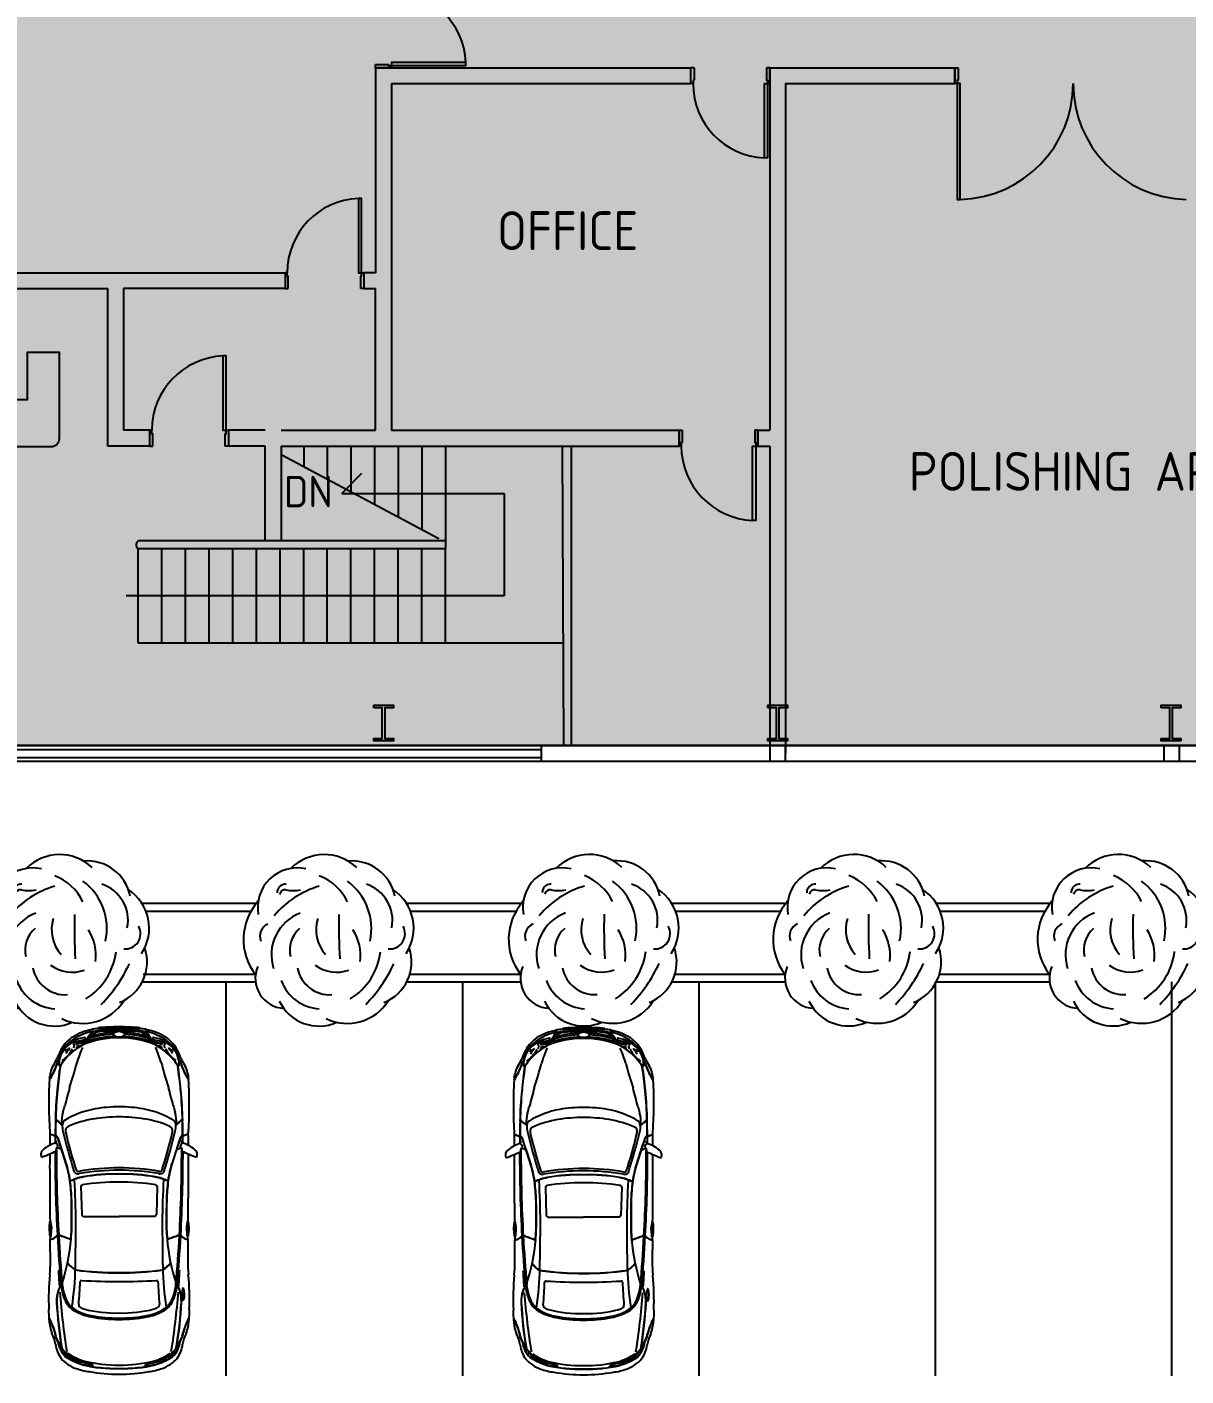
# Model space of a CAD drawing. Header units: inches. Extents: x 527079 to 698187, y -115864 to 63842.
# Drawn here: x 558563 to 573269, y -23897 to -6779 of the extents above; entities that cross this region are included whole.
import ezdxf

# ---------------------------------------------------------------- set-up
doc = ezdxf.new("R2010")
doc.units = ezdxf.units.IN
doc.header["$LTSCALE"] = 8
doc.header["$MEASUREMENT"] = 0
for name, color, linetype in [('doors_windows', 250, 'Continuous'), ('floor', 177, 'Continuous'), ('furn_eq', 34, 'Continuous'), ('hatch', 8, 'Continuous'), ('txt', 7, 'Continuous'), ('walls', 5, 'Continuous')]:
    doc.layers.add(name, color=color, linetype=linetype)
doc.styles.get("Standard").update_dxf_attribs({"font": 'isocp.shx'})

# ---------------------------------------------------------------- blocks, each defined once
blk = doc.blocks.new('tr1')
at = {"color": 0}
blk.add_line((-16, 822), (3, 822), dxfattribs=at)
for centre, radius, start, end in [((845, 819), 600, 46.6838, 135.0045), ((503, 747), 503, 77.4574, 190.293), ((1194, 782), 557, 11.3946, 94.7608), ((354, 937), 107, 94.2632, 181.1622), ((354, 937), 107, 85.7368, 94.2632), ((529, 518), 682, 26.4392, 68.2145), ((702, 482), 741, 347.5113, 53.8303), ((1224, 583), 487, 349.0224, 71.2841), ((1118, -119), 1186, 106.4938, 140.0308), ((347, 902), 69.6, 79.9545, 169.7705), ((452, 1495), 533, 259.9545, 280.0455), ((1397, 487), 583, 326.3731, 56.7007), ((540, 342), 720, 137.8227, 218.0359), ((194, 384), 166, 112.2863, 201.8044), ((741, 147), 567, 110.6536, 197.9487), ((1209, 464), 468, 162.2829, 222.0712), ((8109, 491), 7079, 178.6312, 183.1885), ((767, 207), 361, 130.6605, 193.3151), ((699, 138), 606, 352.8007, 32.6291), ((1676, 415), 194, 264.653, 28.7722), ((738, 291), 828, 301.8489, 352.7422), ((1400, 56), 553, 291.5374, 18.9379), ((353, -150), 383, 157.0175, 266.7561), ((1000, 376), 450, 232.9169, 290.4966), ((32, 823), 1871, 315.711, 335.0789), ((913, 56), 415, 190.3763, 274.0623), ((812, 7), 545, 199.8689, 266.8531), ((777, -201), 556, 205.4352, 294.1435), ((1138, -108), 615, 244.2135, 328.1095)]:
    blk.add_arc(centre, radius, start, end, dxfattribs=at)

msp = doc.modelspace()

# ---------------------------------------------------------------- hatches: boundary and pattern name
at = {"layer": 'hatch'}
h = msp.add_hatch(color=254, dxfattribs=at)
h.dxf.hatch_style = 1
h.paths.add_polyline_path([(533187, 49003), (697987, 49003), (697987, -21797), (623187, -21797), (623187, -15897), (553187, -15897), (553187, -10747), (533187, -10747)])
at = {"layer": 'walls', "true_color": 0x000000}
msp.add_hatch(color=18, dxfattribs=at).paths.add_polyline_path([(562556, -12697), (562810, -12951), (562810, -12443)])

# ---------------------------------------------------------------- linework, layer by layer
at = {"color": 0}
for p, q in [((560022, -17897), (561476, -17897)), ((563377, -17897), (564840, -17897)), ((566742, -17897), (568196, -17897)), ((570097, -17897), (571551, -17897)), ((560073, -17997), (561406, -17997)), ((563429, -17997), (564771, -17997)), ((566793, -17997), (568126, -17997)), ((570149, -17997), (571482, -17997)), ((560039, -18797), (561463, -18797)), ((563421, -18797), (564827, -18797)), ((566785, -18797), (568183, -18797)), ((570141, -18797), (571538, -18797)), ((560026, -18897), (561463, -18897)), ((561087, -18897), (561087, -23897)), ((563381, -18897), (564827, -18897)), ((564087, -18897), (564087, -23897)), ((566745, -18897), (568183, -18897)), ((567087, -18897), (567087, -23897)), ((570087, -18897), (570087, -23897)), ((570101, -18897), (571538, -18897)), ((573087, -18897), (573087, -23897))]:
    msp.add_line(p, q, dxfattribs=at)
for p, q in [((559463, -19479), (559463, -19496)), ((560000, -19479), (560000, -19496)), ((565357, -19487), (565357, -19504)), ((565894, -19487), (565894, -19504)), ((559150, -19677), (559161, -19701)), ((559271, -19659), (559177, -19677)), ((559322, -19646), (559322, -19656)), ((560141, -19646), (560141, -19656)), ((560192, -19659), (560286, -19677)), ((560313, -19677), (560302, -19701)), ((565045, -19685), (565055, -19709)), ((565165, -19667), (565071, -19685)), ((565216, -19654), (565216, -19664)), ((566035, -19654), (566035, -19664)), ((566086, -19667), (566180, -19685)), ((566207, -19685), (566197, -19709)), ((559065, -19745), (559049, -19781)), ((559089, -19743), (559058, -19807)), ((559104, -19730), (559088, -19765)), ((559161, -19701), (559155, -19738)), ((559191, -19722), (559191, -19735)), ((560272, -19722), (560272, -19735)), ((560302, -19701), (560308, -19738)), ((560359, -19730), (560376, -19765)), ((560375, -19743), (560405, -19807)), ((560399, -19745), (560414, -19781)), ((564959, -19752), (564943, -19789)), ((564983, -19751), (564952, -19815)), ((564998, -19738), (564982, -19773)), ((565055, -19709), (565049, -19745)), ((565085, -19730), (565085, -19743)), ((566166, -19730), (566166, -19743)), ((566197, -19709), (566203, -19745)), ((566253, -19738), (566270, -19773)), ((566269, -19751), (566299, -19815)), ((566293, -19752), (566308, -19789)), ((558916, -20941), (558948, -20914)), ((559003, -21024), (558942, -20999)), ((560460, -21024), (560521, -20999)), ((560547, -20941), (560515, -20914)), ((564810, -20949), (564842, -20922)), ((564897, -21032), (564836, -21007)), ((566354, -21032), (566415, -21007)), ((566441, -20949), (566410, -20922)), ((559246, -21493), (559258, -21848)), ((560217, -21493), (560205, -21848)), ((565141, -21501), (565152, -21855)), ((566111, -21501), (566099, -21855)), ((559277, -21873), (559732, -21873)), ((560186, -21873), (559732, -21873)), ((565171, -21880), (565626, -21880)), ((566080, -21880), (565626, -21880)), ((558965, -22109), (558947, -22110)), ((558965, -22112), (558949, -22113)), ((560498, -22109), (560516, -22110)), ((560498, -22112), (560514, -22113)), ((564859, -22117), (564841, -22118)), ((564859, -22120), (564843, -22121)), ((566392, -22117), (566410, -22118)), ((566392, -22120), (566408, -22121)), ((558995, -22756), (559008, -22725)), ((558997, -22758), (559006, -22737)), ((559009, -22732), (559009, -22732)), ((560454, -22732), (560454, -22732)), ((560468, -22756), (560455, -22725)), ((560466, -22758), (560457, -22737)), ((564889, -22764), (564903, -22733)), ((564891, -22766), (564901, -22745)), ((564903, -22740), (564903, -22739)), ((566348, -22740), (566348, -22739)), ((566362, -22764), (566349, -22733)), ((566360, -22766), (566351, -22745)), ((560544, -22782), (560538, -22785)), ((560544, -22937), (560538, -22935)), ((560544, -22782), (560549, -22782)), ((560544, -22937), (560550, -22934)), ((566438, -22790), (566432, -22793)), ((566438, -22790), (566443, -22789)), ((566438, -22945), (566432, -22943)), ((566438, -22945), (566444, -22942)), ((558960, -23470), (558926, -23394)), ((558963, -23468), (558928, -23393)), ((560500, -23468), (560535, -23393)), ((560503, -23470), (560537, -23394)), ((564854, -23477), (564820, -23402)), ((564857, -23476), (564823, -23401)), ((566395, -23476), (566429, -23401)), ((566397, -23477), (566431, -23402)), ((559017, -23603), (559023, -23593)), ((559023, -23593), (559077, -23630)), ((560440, -23593), (560386, -23630)), ((560446, -23603), (560440, -23593)), ((564911, -23611), (564917, -23601)), ((564917, -23601), (564971, -23638)), ((566335, -23601), (566280, -23638)), ((566340, -23611), (566335, -23601)), ((559053, -23643), (559072, -23637)), ((559072, -23637), (559122, -23662)), ((559122, -23662), (559176, -23691)), ((559176, -23691), (559188, -23717)), ((559239, -23743), (559270, -23757)), ((559257, -23748), (559271, -23754)), ((559320, -23733), (559382, -23751)), ((559321, -23730), (559383, -23748)), ((559401, -23770), (559401, -23766)), ((559404, -23774), (559404, -23764)), ((560059, -23774), (560059, -23764)), ((560062, -23770), (560062, -23766)), ((560142, -23730), (560080, -23748)), ((560143, -23733), (560081, -23751)), ((560206, -23748), (560192, -23754)), ((560224, -23743), (560193, -23757)), ((560287, -23691), (560275, -23717)), ((560341, -23662), (560287, -23691)), ((560391, -23637), (560341, -23662)), ((560410, -23643), (560391, -23637)), ((564947, -23651), (564966, -23645)), ((564966, -23645), (565016, -23669)), ((565016, -23669), (565070, -23699)), ((565070, -23699), (565082, -23725)), ((565133, -23751), (565164, -23765)), ((565151, -23756), (565165, -23762)), ((565214, -23741), (565276, -23758)), ((565215, -23738), (565277, -23756)), ((565295, -23778), (565295, -23773)), ((565298, -23781), (565298, -23772)), ((565953, -23781), (565953, -23772)), ((565956, -23778), (565956, -23773)), ((566036, -23738), (565974, -23756)), ((566037, -23741), (565975, -23758)), ((566101, -23756), (566086, -23762)), ((566118, -23751), (566088, -23765)), ((566181, -23699), (566169, -23725)), ((566235, -23669), (566181, -23699)), ((566286, -23645), (566235, -23669)), ((566304, -23651), (566286, -23645))]:
    msp.add_line(p, q)
for centre, radius, start, end in [((559575, -20335), 857, 102.7134, 120.934), ((559130, -19382), 294, 321.779, 337.0326), ((559704, -21985), 2507, 95.5202, 97.2858), ((559741, -21831), 2329, 90.2423, 97.4983), ((559704, -21975), 2507, 89.3705, 95.5202), ((559704, -21991), 2507, 89.3705, 95.5202), ((559759, -21975), 2507, 84.4798, 90.6295), ((559759, -21991), 2507, 84.4798, 90.6295), ((559722, -21831), 2329, 82.5017, 89.7577), ((559759, -21985), 2507, 82.7142, 84.4798), ((560334, -19382), 294, 202.9674, 218.221), ((559888, -20335), 857, 59.066, 77.2866), ((565469, -20343), 857, 102.7134, 120.934), ((565024, -19390), 294, 321.779, 337.0326), ((565598, -21993), 2507, 95.5202, 97.2858), ((565636, -21839), 2329, 90.2423, 97.4983), ((565598, -21982), 2507, 89.3705, 95.5202), ((565598, -21999), 2507, 89.3705, 95.5202), ((565653, -21982), 2507, 84.4798, 90.6295), ((565653, -21999), 2507, 84.4798, 90.6295), ((565616, -21839), 2329, 82.5017, 89.7577), ((565653, -21993), 2507, 82.7142, 84.4798), ((566228, -19390), 294, 202.9674, 218.221), ((565782, -20343), 857, 59.066, 77.2866), ((559413, -19986), 477, 125.8483, 155.3899), ((559271, -19933), 302, 120.7859, 159.7859), ((559292, -19929), 326, 121.8427, 158.42), ((559271, -19933), 299, 120.7859, 159.7859), ((559141, -19720), 52.5, 77.5814, 118.6272), ((559141, -19720), 49.5, 77.5814, 118.6272), ((559146, -19695), 49.5, 80.7969, 121.8427), ((559584, -20312), 812, 104.9489, 124.5891), ((559357, -20203), 573, 96.3186, 111.0937), ((559357, -20203), 570, 96.8451, 111.0937), ((559388, -20165), 570, 99.3844, 114.3092), ((559240, -19851), 171, 83.0985, 110.5606), ((560019, -19958), 798, 156.2624, 160.7214), ((559716, -20746), 1140, 89.2588, 113.0464), ((559716, -20746), 1143, 89.2588, 112.9544), ((560019, -19958), 795, 153.8408, 160.4981), ((560030, -20038), 821, 144.7322, 154.559), ((559298, -19611), 8.83, 22.9113, 103.9174), ((560024, -20049), 809, 142.049, 150.1575), ((559716, -20730), 1143, 91.1733, 110.1377), ((560039, -20062), 809, 146.4965, 148.0898), ((559716, -20730), 1171, 92.8076, 108.0168), ((559716, -20730), 1192, 91.5514, 106.9116), ((560039, -20062), 809, 144.1996, 145.6588), ((559448, -19599), 78.1, 97.4983, 142.049), ((560039, -20062), 809, 142.049, 143.0812), ((559463, -19613), 78.1, 97.4983, 142.049), ((559757, -21845), 2329, 90.6176, 97.4983), ((559671, -19561), 12.8, 124.805, 229.4851), ((559725, -19491), 101, 232.5039, 273.9906), ((559728, -19627), 99.4, 87.878, 130.0317), ((559706, -21845), 2329, 82.5017, 89.3824), ((559735, -19627), 99.4, 49.9683, 92.122), ((559739, -19491), 101, 266.0094, 307.4961), ((559747, -20746), 1143, 67.0456, 90.7412), ((559747, -20746), 1140, 66.9536, 90.7412), ((559747, -20730), 1143, 69.8623, 88.8267), ((559747, -20730), 1192, 73.0884, 88.4486), ((559792, -19561), 12.8, 310.5149, 55.195), ((559747, -20730), 1171, 71.9832, 87.1924), ((560000, -19613), 78.1, 37.951, 82.5017), ((560015, -19599), 78.1, 37.951, 82.5017), ((559424, -20062), 809, 36.9188, 37.951), ((559439, -20049), 809, 29.8425, 37.951), ((559424, -20062), 809, 34.3412, 35.8004), ((559879, -20312), 812, 55.4109, 75.0511), ((559424, -20062), 809, 31.9102, 33.5035), ((559433, -20038), 821, 25.441, 35.2678), ((560165, -19611), 8.83, 76.0826, 157.0887), ((559444, -19958), 795, 19.5019, 26.1592), ((560075, -20165), 570, 65.6908, 80.6156), ((560106, -20203), 573, 68.9063, 83.6814), ((560106, -20203), 570, 68.9063, 83.1549), ((559444, -19958), 798, 19.2786, 23.7376), ((560223, -19851), 171, 69.4394, 96.9015), ((560317, -19695), 49.5, 58.1573, 99.2031), ((560322, -19720), 52.5, 61.3728, 102.4186), ((560322, -19720), 49.5, 61.3728, 102.4186), ((560050, -19986), 477, 24.6101, 54.1517), ((560171, -19929), 326, 21.58, 58.1573), ((560192, -19933), 299, 20.2141, 59.2141), ((560192, -19933), 302, 20.2141, 59.2141), ((565307, -19994), 477, 125.8483, 155.3899), ((565165, -19941), 302, 120.7859, 159.7859), ((565186, -19937), 326, 121.8427, 158.42), ((565165, -19941), 299, 120.7859, 159.7859), ((565035, -19727), 52.5, 77.5814, 118.6272), ((565035, -19727), 49.5, 77.5814, 118.6272), ((565040, -19702), 49.5, 80.7969, 121.8427), ((565478, -20320), 812, 104.9489, 124.5891), ((565251, -20211), 573, 96.3186, 111.0937), ((565251, -20211), 570, 96.8451, 111.0937), ((565283, -20173), 570, 99.3844, 114.3092), ((565913, -19966), 798, 156.2624, 160.7214), ((565610, -20754), 1143, 89.2588, 112.9544), ((565610, -20754), 1140, 89.2588, 113.0464), ((565913, -19966), 795, 153.8408, 160.4981), ((565924, -20045), 821, 144.7322, 154.559), ((565192, -19619), 8.83, 22.9113, 103.9174), ((565918, -20056), 809, 142.049, 150.1575), ((565610, -20738), 1143, 91.1733, 110.1377), ((565933, -20070), 809, 146.4965, 148.0898), ((565610, -20738), 1171, 92.8076, 108.0168), ((565610, -20738), 1192, 91.5514, 106.9116), ((565933, -20070), 809, 144.1996, 145.6588), ((565342, -19607), 78.1, 97.4983, 142.049), ((565933, -20070), 809, 142.049, 143.0812), ((565357, -19621), 78.1, 97.4983, 142.049), ((565651, -21852), 2329, 90.6176, 97.4983), ((565565, -19569), 12.8, 124.805, 229.4851), ((565619, -19499), 101, 232.5039, 273.9906), ((565622, -19635), 99.4, 87.878, 130.0317), ((565601, -21852), 2329, 82.5017, 89.3824), ((565629, -19635), 99.4, 49.9683, 92.122), ((565633, -19499), 101, 266.0094, 307.4961), ((565641, -20754), 1143, 67.0456, 90.7412), ((565641, -20754), 1140, 66.9536, 90.7412), ((565641, -20738), 1143, 69.8623, 88.8267), ((565641, -20738), 1192, 73.0884, 88.4486), ((565686, -19569), 12.8, 310.5149, 55.195), ((565641, -20738), 1171, 71.9832, 87.1924), ((565894, -19621), 78.1, 37.951, 82.5017), ((565910, -19607), 78.1, 37.951, 82.5017), ((565318, -20070), 809, 36.9188, 37.951), ((565334, -20056), 809, 29.8425, 37.951), ((565318, -20070), 809, 34.3412, 35.8004), ((565774, -20320), 812, 55.4109, 75.0511), ((565318, -20070), 809, 31.9102, 33.5035), ((565327, -20045), 821, 25.441, 35.2678), ((566060, -19619), 8.83, 76.0826, 157.0887), ((565338, -19966), 795, 19.5019, 26.1592), ((565969, -20173), 570, 65.6908, 80.6156), ((566000, -20211), 573, 68.9063, 83.6814), ((566000, -20211), 570, 68.9063, 83.1549), ((565338, -19966), 798, 19.2786, 23.7376), ((566211, -19702), 49.5, 58.1573, 99.2031), ((566216, -19727), 52.5, 61.3728, 102.4186), ((566216, -19727), 49.5, 61.3728, 102.4186), ((565944, -19994), 477, 24.6101, 54.1517), ((566065, -19937), 326, 21.58, 58.1573), ((566087, -19941), 299, 20.2141, 59.2141), ((566087, -19941), 302, 20.2141, 59.2141), ((561081, -20750), 2311, 155.3899, 157.6507), ((559219, -19931), 253, 156.3203, 171.6191), ((559417, -19979), 461, 158.4543, 166.5681), ((559219, -19931), 250, 156.3203, 183.2145), ((559584, -20318), 697, 135.7328, 149.2788), ((559584, -20318), 694, 135.7328, 149.2788), ((558791, -19569), 392, 303.8589, 333.4967), ((559678, -20430), 842, 119.2997, 134.7583), ((559678, -20430), 839, 119.1306, 134.7583), ((559224, -19768), 56.9, 83.7885, 125.5998), ((560528, -20303), 1385, 155.451, 163.8819), ((559785, -20430), 839, 45.2417, 60.8694), ((558935, -20303), 1385, 16.1181, 24.549), ((559785, -20430), 842, 45.2417, 60.7003), ((560239, -19768), 56.9, 54.4002, 96.2115), ((560672, -19569), 392, 206.5033, 236.1411), ((559879, -20318), 694, 30.7212, 44.2672), ((559879, -20318), 697, 30.7212, 44.2672), ((560244, -19931), 250, 356.7855, 23.6797), ((560046, -19979), 461, 13.4319, 21.5457), ((560244, -19931), 253, 8.3809, 23.6797), ((558382, -20750), 2311, 22.3493, 24.6101), ((566975, -20758), 2311, 155.3899, 157.6507), ((565113, -19938), 253, 156.3203, 171.6191), ((565311, -19987), 461, 158.4543, 166.5681), ((565113, -19938), 250, 156.3203, 183.2145), ((565478, -20326), 697, 135.7328, 149.2788), ((565478, -20326), 694, 135.7328, 149.2788), ((564685, -19576), 392, 303.8589, 333.4967), ((565573, -20437), 842, 119.2997, 134.7583), ((565573, -20437), 839, 119.1306, 134.7583), ((565134, -19859), 171, 83.0985, 110.5606), ((565118, -19776), 56.9, 83.7885, 125.5998), ((566422, -20311), 1385, 155.451, 163.8819), ((565679, -20437), 839, 45.2417, 60.8694), ((564829, -20311), 1385, 16.1181, 24.549), ((565679, -20437), 842, 45.2417, 60.7003), ((566117, -19859), 171, 69.4394, 96.9015), ((566133, -19776), 56.9, 54.4002, 96.2115), ((566566, -19576), 392, 206.5033, 236.1411), ((565773, -20326), 694, 30.7212, 44.2672), ((565773, -20326), 697, 30.7212, 44.2672), ((565940, -19987), 461, 13.4319, 21.5457), ((566138, -19938), 250, 356.7855, 23.6797), ((566138, -19938), 253, 8.3809, 23.6797), ((564276, -20758), 2311, 22.3493, 24.6101), ((559080, -20080), 220, 146.0798, 171.9831), ((561512, -21175), 2849, 154.9826, 157.0693), ((561512, -21175), 2846, 154.9826, 157.0693), ((558496, -19687), 484, 326.0798, 337.6507), ((558415, -19730), 569, 334.9826, 342.8027), ((558428, -19735), 558, 334.9336, 343.0148), ((563430, -20663), 4500, 171.04, 174.9922), ((563430, -20663), 4497, 171.04, 174.9922), ((558963, -19898), 4.82, 94.974, 175.0778), ((558963, -19898), 1.82, 94.974, 175.0778), ((558966, -19925), 31.6, 84.852, 94.974), ((558966, -19925), 28.6, 85.1561, 94.974), ((559219, -19931), 253, 172.2986, 183.2145), ((558993, -19938), 27.9, 194.5564, 251.3597), ((558993, -19938), 24.9, 194.5564, 251.3597), ((554100, -18588), 5269, 341.7748, 345.3669), ((565364, -18588), 5269, 194.6331, 198.2252), ((556033, -20663), 4497, 5.0078, 8.96), ((560470, -19938), 24.9, 288.6403, 345.4436), ((556033, -20663), 4500, 5.0078, 8.96), ((560470, -19938), 27.9, 288.6403, 345.4436), ((560498, -19925), 31.6, 85.026, 95.148), ((560244, -19931), 253, 356.7855, 7.7014), ((560498, -19925), 28.6, 85.026, 94.8439), ((560500, -19898), 4.82, 4.9222, 85.026), ((560500, -19898), 1.82, 4.9222, 85.026), ((561035, -19735), 558, 196.9852, 205.0664), ((561048, -19730), 569, 197.1973, 205.0174), ((560967, -19687), 484, 202.3493, 213.9202), ((557951, -21175), 2846, 22.9307, 25.0174), ((557951, -21175), 2849, 22.9307, 25.0174), ((560383, -20080), 220, 8.0169, 33.9202), ((564974, -20088), 220, 146.0798, 171.9831), ((567406, -21183), 2849, 154.9826, 157.0693), ((567406, -21183), 2846, 154.9826, 157.0693), ((564390, -19695), 484, 326.0798, 337.6507), ((564309, -19738), 569, 334.9826, 342.8027), ((564322, -19743), 558, 334.9336, 343.0148), ((569324, -20670), 4500, 171.04, 174.9922), ((569324, -20670), 4497, 171.04, 174.9922), ((564857, -19906), 4.82, 94.974, 175.0778), ((564857, -19906), 1.82, 94.974, 175.0778), ((564860, -19933), 31.6, 84.852, 94.974), ((564860, -19933), 28.6, 85.1561, 94.974), ((565113, -19938), 253, 172.2986, 183.2145), ((564887, -19946), 27.9, 194.5564, 251.3597), ((564887, -19946), 24.9, 194.5564, 251.3597), ((559994, -18595), 5269, 341.7748, 345.3669), ((571258, -18595), 5269, 194.6331, 198.2252), ((561927, -20670), 4497, 5.0078, 8.96), ((566364, -19946), 24.9, 288.6403, 345.4436), ((561927, -20670), 4500, 5.0078, 8.96), ((566364, -19946), 27.9, 288.6403, 345.4436), ((566392, -19933), 31.6, 85.026, 95.148), ((566138, -19938), 253, 356.7855, 7.7014), ((566392, -19933), 28.6, 85.026, 94.8439), ((566394, -19906), 4.82, 4.9222, 85.026), ((566394, -19906), 1.82, 4.9222, 85.026), ((566929, -19743), 558, 196.9852, 205.0664), ((566942, -19738), 569, 197.1973, 205.0174), ((566862, -19695), 484, 202.3493, 213.9202), ((563845, -21183), 2846, 22.9307, 25.0174), ((563845, -21183), 2849, 22.9307, 25.0174), ((566277, -20088), 220, 8.0169, 33.9202), ((564742, -20431), 5902, 176.9031, 183.6784), ((558597, -19942), 316, 322.3782, 337.0693), ((558395, -19984), 472, 344.1494, 351.9831), ((558597, -19942), 319, 322.3782, 337.0693), ((560866, -19942), 319, 202.9307, 217.6218), ((560866, -19942), 316, 202.9307, 217.6218), ((561068, -19984), 472, 188.0169, 195.8506), ((554721, -20431), 5902, 356.3216, 3.0969), ((570636, -20439), 5902, 176.9031, 183.6784), ((564491, -19950), 316, 322.3782, 337.0693), ((564289, -19991), 472, 344.1494, 351.9831), ((564491, -19950), 319, 322.3782, 337.0693), ((566760, -19950), 319, 202.9307, 217.6218), ((566760, -19950), 316, 202.9307, 217.6218), ((566962, -19991), 472, 188.0169, 195.8506), ((560615, -20439), 5902, 356.3216, 3.0969), ((563655, -20742), 4732, 174.2701, 178.9286), ((563655, -20742), 4729, 174.2701, 178.9286), ((639782, -41698), 83484, 165.10289, 165.26574), ((479681, -41698), 83484, 14.73426, 14.89711), ((555808, -20742), 4729, 1.0714, 5.7299), ((555808, -20742), 4732, 1.0714, 5.7299), ((569549, -20750), 4732, 174.2701, 178.9286), ((569549, -20750), 4729, 174.2701, 178.9286), ((645677, -41706), 83484, 165.10289, 165.26574), ((485575, -41706), 83484, 14.73426, 14.89711), ((561702, -20750), 4729, 1.0714, 5.7299), ((561702, -20750), 4732, 1.0714, 5.7299), ((552683, -18792), 6577, 344.4783, 345.2657), ((559626, -21622), 1132, 100.1139, 121.2913), ((559722, -22155), 1673, 89.6578, 100.1139), ((559742, -22155), 1673, 79.8861, 90.3422), ((559837, -21622), 1132, 58.7087, 79.8861), ((566780, -18792), 6577, 194.7343, 195.5217), ((558577, -18800), 6577, 344.4783, 345.2657), ((565521, -21629), 1132, 100.1139, 121.2913), ((565616, -22162), 1673, 89.6578, 100.1139), ((565636, -22162), 1673, 79.8861, 90.3422), ((565731, -21629), 1132, 58.7087, 79.8861), ((572674, -18800), 6577, 194.7343, 195.5217), ((571449, -20961), 12528, 178.5943, 179.3973), ((571449, -20961), 12525, 178.5943, 179.4678), ((559208, -20408), 359, 218.6583, 236.8537), ((559208, -20408), 362, 219.2223, 237.0908), ((559472, -20678), 469, 164.4783, 183.1091), ((559188, -20731), 177, 164.6804, 193.3458), ((559074, -20702), 58.9, 126.4318, 163.3927), ((559631, -21985), 1368, 99.5062, 113.4284), ((559725, -22547), 1937, 89.8145, 99.5062), ((559738, -22547), 1937, 80.4938, 90.1855), ((559832, -21985), 1368, 66.5716, 80.4938), ((560390, -20702), 58.9, 16.6073, 53.5682), ((559991, -20678), 469, 356.8909, 15.5217), ((560276, -20731), 177, 346.6542, 15.3196), ((560255, -20408), 359, 303.1463, 321.3417), ((560255, -20408), 362, 302.9092, 320.7777), ((548014, -20961), 12525, 0.5322, 1.4057), ((548014, -20961), 12528, 0.6027, 1.4057), ((577343, -20969), 12528, 178.5943, 179.3973), ((577343, -20969), 12525, 178.5943, 179.4678), ((565102, -20416), 359, 218.6583, 236.8537), ((565102, -20416), 362, 219.2223, 237.0908), ((565366, -20685), 469, 164.4783, 183.1091), ((565082, -20739), 177, 164.6804, 193.3458), ((564968, -20709), 58.9, 126.4318, 163.3927), ((565525, -21993), 1368, 99.5062, 113.4284), ((565619, -22554), 1937, 89.8145, 99.5062), ((565632, -22554), 1937, 80.4938, 90.1855), ((565726, -21993), 1368, 66.5716, 80.4938), ((566284, -20709), 58.9, 16.6073, 53.5682), ((565885, -20685), 469, 356.8909, 15.5217), ((566170, -20739), 177, 346.6542, 15.3196), ((566149, -20416), 359, 303.1463, 321.3417), ((566149, -20416), 362, 302.9092, 320.7777), ((553908, -20969), 12525, 0.5322, 1.4057), ((553908, -20969), 12528, 0.6027, 1.4057), ((613103, -21241), 54252, 179.5587, 179.7121), ((613103, -21241), 54252, 179.5447, 179.5587), ((558994, -20529), 323, 244.0651, 258.5021), ((558994, -20529), 326, 244.316, 258.5021), ((578180, -21064), 19260, 179.3034, 179.3473), ((578180, -21064), 19260, 179.3565, 179.6244), ((558908, -20894), 49.7, 22.9861, 66.9623), ((558908, -20894), 52.7, 22.9861, 66.9623), ((542880, -26199), 16933, 17.184, 18.3262), ((542880, -26199), 16936, 17.184, 18.3262), ((565449, -19283), 6604, 193.033, 197.8749), ((559114, -20787), 63, 115.016, 190.9273), ((565449, -19283), 6574, 193.3357, 197.8205), ((554014, -19283), 6574, 342.1795, 346.6643), ((554014, -19283), 6604, 342.1251, 346.967), ((560349, -20787), 63, 349.0727, 64.984), ((576584, -26199), 16936, 161.6738, 162.816), ((576584, -26199), 16933, 161.6738, 162.816), ((560555, -20894), 52.7, 113.0377, 157.0139), ((560555, -20894), 49.7, 113.0377, 157.0139), ((560470, -20529), 323, 281.4979, 295.9349), ((560470, -20529), 326, 281.4979, 295.684), ((541283, -21064), 19260, 0.6527, 0.6966), ((541283, -21064), 19260, 0.3756, 0.6435), ((506360, -21241), 54252, 0.4413, 0.4553), ((506360, -21241), 54252, 0.2879, 0.4413), ((618997, -21249), 54252, 179.5587, 179.7121), ((618997, -21249), 54252, 179.5447, 179.5587), ((564888, -20537), 323, 244.0651, 258.5021), ((564888, -20537), 326, 244.316, 258.5021), ((584074, -21071), 19260, 179.3034, 179.3473), ((584074, -21071), 19260, 179.3565, 179.6244), ((564803, -20902), 49.7, 22.9861, 66.9623), ((564803, -20902), 52.7, 22.9861, 66.9623), ((548774, -26207), 16933, 17.184, 18.3262), ((548774, -26207), 16936, 17.184, 18.3262), ((571343, -19291), 6604, 193.033, 197.8749), ((565008, -20795), 63, 115.016, 190.9273), ((571343, -19291), 6574, 193.3357, 197.8205), ((559908, -19291), 6574, 342.1795, 346.6643), ((559908, -19291), 6604, 342.1251, 346.967), ((566243, -20795), 63, 349.0727, 64.984), ((582478, -26207), 16936, 161.6738, 162.816), ((582478, -26207), 16933, 161.6738, 162.816), ((566449, -20902), 52.7, 113.0377, 157.0139), ((566449, -20902), 49.7, 113.0377, 157.0139), ((566364, -20537), 323, 281.4979, 295.9349), ((566364, -20537), 326, 281.4979, 295.684), ((547177, -21071), 19260, 0.6527, 0.6966), ((547177, -21071), 19260, 0.3756, 0.6435), ((512254, -21249), 54252, 0.4413, 0.4553), ((512254, -21249), 54252, 0.2879, 0.4413), ((558822, -21085), 83, 148.9721, 183.7106), ((558022, -19129), 2119, 290.0108, 295.4382), ((559042, -21334), 412, 107.8445, 134.9341), ((558910, -20986), 45.5, 12.5361, 81.9555), ((578180, -21064), 19260, 179.9544, 183.1153), ((558819, -21005), 119, 341.745, 2.4833), ((578180, -21064), 19243, 179.8822, 183.1146), ((558935, -20981), 19.7, 279.1, 12.5361), ((541283, -21064), 19243, 356.8854, 0.1178), ((560554, -20986), 45.5, 98.0445, 167.4639), ((560528, -20981), 19.7, 167.4639, 260.9), ((541283, -21064), 19260, 356.8847, 0.0456), ((560644, -21005), 119, 177.5167, 198.255), ((561441, -19129), 2119, 244.5618, 249.9892), ((560421, -21334), 412, 45.0659, 72.1555), ((560641, -21085), 83, 356.2894, 31.0279), ((564716, -21092), 83, 148.9721, 183.7106), ((563916, -19137), 2119, 290.0108, 295.4382), ((564936, -21342), 412, 107.8445, 134.9341), ((564804, -20994), 45.5, 12.5361, 81.9555), ((564713, -21013), 119, 341.745, 2.4833), ((584074, -21071), 19243, 179.8822, 183.1146), ((564829, -20988), 19.7, 279.1, 12.5361), ((547177, -21071), 19243, 356.8854, 0.1178), ((566448, -20994), 45.5, 98.0445, 167.4639), ((566422, -20988), 19.7, 167.4639, 260.9), ((566538, -21013), 119, 177.5167, 198.255), ((567335, -19137), 2119, 244.5618, 249.9892), ((566315, -21342), 412, 45.0659, 72.1555), ((566535, -21092), 83, 356.2894, 31.0279), ((558824, -21084), 85.2, 183.7106, 204.7035), ((613103, -21241), 54252, 179.8291, 180.7318), ((557637, -21635), 1487, 8.4111, 17.184), ((557637, -21635), 1490, 8.4111, 17.184), ((561826, -21635), 1490, 162.816, 171.5889), ((561826, -21635), 1487, 162.816, 171.5889), ((506360, -21241), 54252, 359.2682, 0.1709), ((560639, -21084), 85.2, 335.2965, 356.2894), ((564719, -21092), 85.2, 183.7106, 204.7035), ((618997, -21249), 54252, 179.8291, 180.7318), ((584074, -21071), 19260, 179.9544, 183.1153), ((563531, -21643), 1487, 8.4111, 17.184), ((563531, -21643), 1490, 8.4111, 17.184), ((567720, -21643), 1490, 162.816, 171.5889), ((567720, -21643), 1487, 162.816, 171.5889), ((547177, -21071), 19260, 356.8847, 0.0456), ((512254, -21249), 54252, 359.2682, 0.1709), ((566533, -21092), 85.2, 335.2965, 356.2894), ((559369, -21921), 560, 100.1179, 117.3789), ((559369, -21921), 557, 100.1179, 117.4888), ((559210, -21274), 57.8, 218.076, 284.8091), ((559210, -21274), 28.2, 226.9688, 283.2203), ((559728, -24201), 2944, 89.9336, 100.0101), ((559729, -24223), 2937, 89.9535, 99.89), ((559676, -23666), 2332, 88.6294, 100.0082), ((559676, -23666), 2329, 88.6294, 100.0082), ((559787, -23666), 2332, 79.9918, 91.3706), ((559735, -24201), 2944, 79.9899, 90.0664), ((559734, -24223), 2937, 80.11, 90.0465), ((559787, -23666), 2329, 79.9918, 91.3706), ((560094, -21921), 557, 62.5112, 79.8821), ((560094, -21921), 560, 62.6211, 79.8821), ((560253, -21274), 57.8, 255.1909, 321.924), ((560253, -21274), 28.2, 256.7797, 313.0312), ((565263, -21929), 560, 100.1179, 117.3789), ((565263, -21929), 557, 100.1179, 117.4888), ((565104, -21282), 57.8, 218.076, 284.8091), ((565104, -21282), 28.2, 226.9688, 283.2203), ((565622, -24209), 2944, 89.9336, 100.0101), ((565623, -24231), 2937, 89.9535, 99.89), ((565570, -23674), 2332, 88.6294, 100.0082), ((565570, -23674), 2329, 88.6294, 100.0082), ((565629, -24209), 2944, 79.9899, 90.0664), ((565628, -24231), 2937, 80.11, 90.0465), ((565681, -23674), 2332, 79.9918, 91.3706), ((565681, -23674), 2329, 79.9918, 91.3706), ((565988, -21929), 557, 62.5112, 79.8821), ((565988, -21929), 560, 62.6211, 79.8821), ((566148, -21282), 57.8, 255.1909, 321.924), ((566148, -21282), 28.2, 256.7797, 313.0312), ((556961, -21719), 2167, 1.6057, 7.9824), ((556961, -21719), 2170, 7.8088, 7.9824), ((556961, -21719), 2170, 1.6057, 7.7247), ((550209, -21956), 8974, 0.0985, 3.4921), ((559268, -21493), 21.8, 98.7302, 178.949), ((559703, -24322), 2884, 89.4263, 98.7302), ((559760, -24322), 2884, 81.2698, 90.5737), ((560195, -21493), 21.8, 1.051, 81.2698), ((569254, -21956), 8974, 176.5079, 179.9015), ((562502, -21719), 2170, 172.2753, 178.3943), ((562502, -21719), 2167, 172.0176, 178.3943), ((562502, -21719), 2170, 172.0176, 172.1912), ((562855, -21727), 2167, 1.6057, 7.9824), ((562855, -21727), 2170, 7.8088, 7.9824), ((562855, -21727), 2170, 1.6057, 7.7247), ((556103, -21964), 8974, 0.0985, 3.4921), ((565162, -21501), 21.8, 98.7302, 178.949), ((565597, -24330), 2884, 89.4263, 98.7302), ((565655, -24330), 2884, 81.2698, 90.5737), ((566089, -21501), 21.8, 1.051, 81.2698), ((575148, -21964), 8974, 176.5079, 179.9015), ((568396, -21727), 2170, 172.2753, 178.3943), ((568396, -21727), 2167, 172.0176, 178.3943), ((568396, -21727), 2170, 172.0176, 172.1912), ((553186, -21825), 5944, 359.2445, 1.6057), ((553186, -21825), 5947, 359.2445, 1.6057), ((566278, -21825), 5947, 178.3943, 180.7555), ((566278, -21825), 5944, 178.3943, 180.7555), ((559080, -21832), 5944, 359.2445, 1.6057), ((559080, -21832), 5947, 359.2445, 1.6057), ((572172, -21832), 5947, 178.3943, 180.7555), ((572172, -21832), 5944, 178.3943, 180.7555), ((557227, -21963), 1903, 353.9039, 1.7998), ((557227, -21963), 1906, 354.0984, 1.7998), ((559286, -21847), 27.6, 181.9217, 250.7978), ((560177, -21847), 27.6, 289.2022, 358.0783), ((562236, -21963), 1906, 178.2002, 185.9016), ((562236, -21963), 1903, 178.2002, 186.0961), ((563121, -21971), 1906, 354.0984, 1.7998), ((565180, -21854), 27.6, 181.9217, 250.7978), ((566071, -21854), 27.6, 289.2022, 358.0783), ((568130, -21971), 1906, 178.2002, 185.9016), ((559355, -22021), 511, 171.238, 190.9152), ((558876, -21954), 28.4, 115.5182, 158.7754), ((558808, -21952), 60, 351.1522, 23.7776), ((559295, -22011), 431, 173.359, 188.8088), ((558674, -22023), 203, 344.5009, 17.6669), ((558586, -22094), 284, 352.9795, 3.3589), ((535861, -21981), 23322, 358.6705, 0.0985), ((583602, -21981), 23322, 179.9015, 181.3295), ((560789, -22023), 203, 162.3331, 195.4991), ((560168, -22011), 431, 351.1912, 6.641), ((560877, -22094), 284, 176.6411, 187.0205), ((560655, -21952), 60, 156.2224, 188.8478), ((560588, -21954), 28.4, 21.2246, 64.4818), ((560109, -22021), 511, 349.0848, 8.762), ((565249, -22029), 511, 171.238, 190.9152), ((564770, -21961), 28.4, 115.5182, 158.7754), ((564702, -21960), 60, 351.1522, 23.7776), ((565189, -22019), 431, 173.359, 188.8088), ((564569, -22031), 203, 344.5009, 17.6669), ((563121, -21971), 1903, 353.9039, 1.7998), ((541755, -21989), 23322, 358.6705, 0.0985), ((589496, -21989), 23322, 179.9015, 181.3295), ((568130, -21971), 1903, 178.2002, 186.0961), ((566683, -22031), 203, 162.3331, 195.4991), ((566062, -22019), 431, 351.1912, 6.641), ((566549, -21960), 60, 156.2224, 188.8478), ((566482, -21961), 28.4, 21.2246, 64.4818), ((566003, -22029), 511, 349.0848, 8.762), ((558874, -22102), 27.5, 216.5878, 256.9016), ((613103, -21241), 54252, 180.932, 180.9714), ((558856, -22065), 95.6, 271.1474, 309.3464), ((558856, -22065), 98.6, 271.1417, 309.3464), ((541963, -22446), 16897, 359.9919, 0.9662), ((558808, -21995), 181, 307.0219, 320.2635), ((558808, -21995), 184, 307.0219, 319.8535), ((578180, -21064), 19260, 183.1242, 184.9926), ((557771, -25649), 3736, 68.8311, 71.3545), ((578180, -21064), 19243, 183.1242, 184.9727), ((557771, -25649), 3733, 68.7691, 71.3361), ((556479, -21917), 2655, 342.2847, 354.7804), ((562984, -21917), 2655, 185.2196, 197.7153), ((561692, -25649), 3733, 108.6639, 111.2309), ((561692, -25649), 3736, 108.6455, 111.1689), ((541283, -21064), 19243, 355.0273, 356.8758), ((541283, -21064), 19260, 355.0074, 356.8758), ((560655, -21995), 184, 220.1465, 232.9781), ((560655, -21995), 181, 219.7365, 232.9781), ((560607, -22065), 98.6, 230.6536, 268.8583), ((560607, -22065), 95.6, 230.6536, 268.8526), ((560589, -22102), 27.5, 283.0984, 323.4122), ((577500, -22446), 16897, 179.0338, 180.0081), ((506360, -21241), 54252, 359.0286, 359.068), ((564769, -22109), 27.5, 216.5878, 256.9016), ((618997, -21249), 54252, 180.932, 180.9714), ((564751, -22073), 95.6, 271.1474, 309.3464), ((564751, -22073), 98.6, 271.1417, 309.3464), ((547858, -22453), 16897, 359.9919, 0.9662), ((564480, -22101), 284, 352.9795, 3.3589), ((564703, -22003), 181, 307.0219, 320.2635), ((564703, -22003), 184, 307.0219, 319.8535), ((584074, -21071), 19260, 183.1242, 184.9926), ((563665, -25656), 3736, 68.8311, 71.3545), ((584074, -21071), 19243, 183.1242, 184.9727), ((563665, -25656), 3733, 68.7691, 71.3361), ((562374, -21925), 2655, 342.2847, 354.7804), ((568878, -21925), 2655, 185.2196, 197.7153), ((567587, -25656), 3733, 108.6639, 111.2309), ((567587, -25656), 3736, 108.6455, 111.1689), ((547177, -21071), 19243, 355.0273, 356.8758), ((547177, -21071), 19260, 355.0074, 356.8758), ((566549, -22003), 184, 220.1465, 232.9781), ((566549, -22003), 181, 219.7365, 232.9781), ((566501, -22073), 98.6, 230.6536, 268.8583), ((566501, -22073), 95.6, 230.6536, 268.8526), ((566771, -22101), 284, 176.6411, 187.0205), ((566483, -22109), 27.5, 283.0984, 323.4122), ((583394, -22453), 16897, 179.0338, 180.0081), ((512254, -21249), 54252, 359.0286, 359.068), ((557548, -22448), 1313, 353.0226, 359.9919), ((568202, -22122), 9250, 182.6825, 183.9337), ((559332, -22279), 314, 215.8843, 240.3093), ((559332, -22279), 311, 215.379, 240.3093), ((555255, -22431), 3924, 351.3372, 358.6705), ((559708, -18672), 3913, 262.2062, 270.3502), ((559708, -18672), 3916, 262.2062, 270.3502), ((559755, -18672), 3913, 269.6498, 277.7938), ((559755, -18672), 3916, 269.6498, 277.7938), ((560131, -22279), 311, 299.6907, 324.621), ((564209, -22431), 3924, 181.3295, 188.6628), ((560131, -22279), 314, 299.6907, 324.1157), ((551261, -22122), 9250, 356.0663, 357.3175), ((561915, -22448), 1313, 180.0081, 186.9774), ((563442, -22456), 1313, 353.0226, 359.9919), ((574096, -22130), 9250, 182.6825, 183.9337), ((565226, -22286), 314, 215.8843, 240.3093), ((565226, -22286), 311, 215.379, 240.3093), ((561149, -22439), 3924, 351.3372, 358.6705), ((565602, -18679), 3913, 262.2062, 270.3502), ((565602, -18679), 3916, 262.2062, 270.3502), ((565650, -18679), 3913, 269.6498, 277.7938), ((565650, -18679), 3916, 269.6498, 277.7938), ((566025, -22286), 311, 299.6907, 324.621), ((570103, -22439), 3924, 181.3295, 188.6628), ((566025, -22286), 314, 299.6907, 324.1157), ((557155, -22130), 9250, 356.0663, 357.3175), ((567809, -22456), 1313, 180.0081, 186.9774), ((562254, -22924), 3416, 174.7043, 182.1764), ((559089, -22855), 136, 133.1742, 161.3362), ((559089, -22855), 133, 133.1742, 161.3362), ((559713, -22655), 725, 186.6972, 188.0042), ((559713, -22655), 725, 188.2955, 204.1394), ((559713, -22655), 711, 186.6383, 204.1394), ((559713, -22655), 708, 186.218, 204.1394), ((553644, -22502), 5597, 354.9997, 357.9742), ((559257, -22703), 19.3, 86.5645, 168.3437), ((559743, -14594), 8105, 266.5645, 269.9156), ((559720, -14594), 8105, 270.0844, 273.4355), ((560206, -22703), 19.3, 11.6563, 93.4355), ((565819, -22502), 5597, 182.0258, 185.0003), ((559750, -22655), 708, 335.8606, 353.782), ((559750, -22655), 711, 335.8606, 353.3617), ((559750, -22655), 725, 335.8606, 351.7045), ((560375, -22855), 133, 18.6638, 46.8258), ((559750, -22655), 725, 351.9958, 353.3028), ((560375, -22855), 136, 18.6638, 46.8258), ((557209, -22924), 3416, 357.8236, 5.2957), ((568148, -22932), 3416, 174.7043, 182.1764), ((564983, -22863), 136, 133.1742, 161.3362), ((564983, -22863), 133, 133.1742, 161.3362), ((565607, -22663), 725, 186.6972, 188.0042), ((565607, -22663), 711, 186.6383, 204.1394), ((565607, -22663), 708, 186.218, 204.1394), ((559538, -22509), 5597, 354.9997, 357.9742), ((565151, -22711), 19.3, 86.5645, 168.3437), ((565638, -14602), 8105, 266.5645, 269.9156), ((565614, -14602), 8105, 270.0844, 273.4355), ((566101, -22711), 19.3, 11.6563, 93.4355), ((571713, -22509), 5597, 182.0258, 185.0003), ((565644, -22663), 708, 335.8606, 353.782), ((565644, -22663), 711, 335.8606, 353.3617), ((566269, -22863), 133, 18.6638, 46.8258), ((565644, -22663), 725, 351.9958, 353.3028), ((566269, -22863), 136, 18.6638, 46.8258), ((563103, -22932), 3416, 357.8236, 5.2957), ((559347, -22943), 409, 161.3362, 182.4181), ((559347, -22943), 406, 161.3362, 182.4181), ((568202, -22122), 9250, 184.413, 189.0962), ((551261, -22122), 9250, 350.9038, 355.587), ((560116, -22943), 406, 357.5819, 18.6638), ((560116, -22943), 409, 357.5819, 18.6638), ((560920, -22861), 389, 168.7679, 190.9486), ((560337, -22858), 226, 340.507, 19.8991), ((565241, -22950), 409, 161.3362, 182.4181), ((565241, -22950), 406, 161.3362, 182.4181), ((574096, -22130), 9250, 184.413, 189.0962), ((565607, -22663), 725, 188.2955, 204.1394), ((557155, -22130), 9250, 350.9038, 355.587), ((565644, -22663), 725, 335.8606, 351.7045), ((566010, -22950), 406, 357.5819, 18.6638), ((566010, -22950), 409, 357.5819, 18.6638), ((566814, -22869), 389, 168.7679, 190.9486), ((566231, -22866), 226, 340.507, 19.8991), ((516994, -24644), 41877, 1.9935, 2.1764), ((564487, -22639), 5558, 183.3112, 189.271), ((564487, -22639), 5555, 183.3112, 189.341), ((559315, -22812), 298, 207.964, 242.2272), ((559315, -22812), 284, 207.964, 242.2272), ((559315, -22812), 281, 207.964, 242.2272), ((559529, -22405), 758, 242.2272, 258.5982), ((559529, -22405), 745, 242.2272, 258.5982), ((559529, -22405), 742, 242.2272, 258.5982), ((559258, -22993), 38.7, 175.0268, 222.8346), ((559311, -22925), 124, 229.3704, 258.5136), ((559697, -21425), 1673, 255.7779, 271.1779), ((559766, -21425), 1673, 268.8221, 284.2221), ((559934, -22405), 742, 281.4018, 297.7728), ((559934, -22405), 745, 281.4018, 297.7728), ((559934, -22405), 758, 281.4018, 297.7728), ((560152, -22925), 124, 281.4864, 310.6296), ((560205, -22993), 38.7, 317.1654, 4.9732), ((560148, -22812), 281, 297.7728, 332.036), ((560148, -22812), 284, 297.7728, 332.036), ((560148, -22812), 298, 297.7728, 332.036), ((554976, -22639), 5555, 350.659, 356.6888), ((554976, -22639), 5558, 350.729, 356.6888), ((602469, -24644), 41877, 177.8236, 178.0065), ((522888, -24652), 41877, 1.9935, 2.1764), ((570381, -22647), 5558, 183.3112, 189.271), ((570381, -22647), 5555, 183.3112, 189.341), ((565209, -22820), 298, 207.964, 242.2272), ((565209, -22820), 284, 207.964, 242.2272), ((565209, -22820), 281, 207.964, 242.2272), ((565423, -22413), 758, 242.2272, 258.5982), ((565423, -22413), 745, 242.2272, 258.5982), ((565423, -22413), 742, 242.2272, 258.5982), ((565153, -23001), 38.7, 175.0268, 222.8346), ((565205, -22933), 124, 229.3704, 258.5136), ((565591, -21433), 1673, 255.7779, 271.1779), ((565660, -21433), 1673, 268.8221, 284.2221), ((565828, -22413), 742, 281.4018, 297.7728), ((565828, -22413), 745, 281.4018, 297.7728), ((565828, -22413), 758, 281.4018, 297.7728), ((566046, -22933), 124, 281.4864, 310.6296), ((566099, -23001), 38.7, 317.1654, 4.9732), ((566042, -22820), 281, 297.7728, 332.036), ((566042, -22820), 284, 297.7728, 332.036), ((566042, -22820), 298, 297.7728, 332.036), ((560870, -22647), 5555, 350.659, 356.6888), ((560870, -22647), 5558, 350.729, 356.6888), ((608364, -24652), 41877, 177.8236, 178.0065), ((558544, -23323), 343, 17.1911, 29), ((559359, -23169), 514, 181.9935, 201.3918), ((558544, -23323), 346, 17.1911, 29), ((558481, -23413), 436, 20.8686, 26.0908), ((558481, -23413), 439, 20.8686, 26.0908), ((558101, -23558), 843, 14.7051, 20.8686), ((558101, -23558), 846, 14.7051, 20.8686), ((559715, -21335), 1844, 259.5014, 270.5082), ((559715, -21335), 1827, 259.5014, 270.5127), ((559715, -21335), 1830, 259.5014, 270.5119), ((559748, -21335), 1827, 269.4873, 280.4986), ((559748, -21335), 1830, 269.4881, 280.4986), ((559748, -21335), 1844, 269.4918, 280.4986), ((561363, -23558), 846, 159.1314, 165.2949), ((561363, -23558), 843, 159.1314, 165.2949), ((560982, -23413), 439, 153.9092, 159.1314), ((560982, -23413), 436, 153.9092, 159.1314), ((560104, -23169), 514, 338.6082, 358.0065), ((560919, -23323), 346, 151, 162.8089), ((560919, -23323), 343, 151, 162.8089), ((564439, -23331), 343, 17.1911, 29), ((565253, -23177), 514, 181.9935, 201.3918), ((564439, -23331), 346, 17.1911, 29), ((564375, -23421), 436, 20.8686, 26.0908), ((564375, -23421), 439, 20.8686, 26.0908), ((563995, -23566), 843, 14.7051, 20.8686), ((563995, -23566), 846, 14.7051, 20.8686), ((565609, -21343), 1844, 259.5014, 270.5082), ((565609, -21343), 1827, 259.5014, 270.5127), ((565609, -21343), 1830, 259.5014, 270.5119), ((565642, -21343), 1827, 269.4873, 280.4986), ((565642, -21343), 1830, 269.4881, 280.4986), ((565642, -21343), 1844, 269.4918, 280.4986), ((567257, -23566), 846, 159.1314, 165.2949), ((567257, -23566), 843, 159.1314, 165.2949), ((566876, -23421), 439, 153.9092, 159.1314), ((566876, -23421), 436, 153.9092, 159.1314), ((565998, -23177), 514, 338.6082, 358.0065), ((566813, -23331), 346, 151, 162.8089), ((566813, -23331), 343, 151, 162.8089), ((558486, -23561), 444, 8.5298, 27.4014), ((559202, -23311), 288, 186.5812, 196.717), ((559202, -23311), 285, 186.5812, 196.717), ((560261, -23311), 285, 343.283, 353.4188), ((560261, -23311), 288, 343.283, 353.4188), ((560977, -23561), 444, 152.5986, 171.4702), ((564380, -23569), 444, 8.5298, 27.4014), ((565096, -23319), 288, 186.5812, 196.717), ((565096, -23319), 285, 186.5812, 196.717), ((566155, -23319), 285, 343.283, 353.4188), ((566155, -23319), 288, 343.283, 353.4188), ((566871, -23569), 444, 152.5986, 171.4702), ((559297, -23449), 375, 187.0336, 216.6679), ((559262, -23427), 308, 186.3227, 227.2684), ((559392, -23259), 481, 205.9693, 232.6653), ((559262, -23427), 305, 188.1417, 227.2684), ((559392, -23259), 478, 205.9693, 215.1622), ((559392, -23259), 478, 215.9747, 232.6653), ((559480, -23044), 689, 234.7477, 254.7002), ((559983, -23044), 689, 285.2998, 305.2523), ((560071, -23259), 478, 307.3347, 324.0253), ((560071, -23259), 481, 307.3347, 334.0307), ((560201, -23427), 305, 312.7316, 351.8583), ((560201, -23427), 308, 312.7316, 353.6773), ((560071, -23259), 478, 324.8378, 334.0307), ((560166, -23449), 375, 323.3321, 352.9664), ((565192, -23457), 375, 187.0336, 216.6679), ((565156, -23434), 308, 186.3227, 227.2684), ((565287, -23267), 481, 205.9693, 232.6653), ((565156, -23434), 305, 188.1417, 227.2684), ((565287, -23267), 478, 205.9693, 215.1622), ((565287, -23267), 478, 215.9747, 232.6653), ((565374, -23052), 689, 234.7477, 254.7002), ((565877, -23052), 689, 285.2998, 305.2523), ((565965, -23267), 478, 307.3347, 324.0253), ((565965, -23267), 481, 307.3347, 334.0307), ((566095, -23434), 305, 312.7316, 351.8583), ((566095, -23434), 308, 312.7316, 353.6773), ((565965, -23267), 478, 324.8378, 334.0307), ((566060, -23457), 375, 323.3321, 352.9664), ((559326, -23389), 436, 220.7959, 251.1679), ((559523, -22920), 871, 237.3354, 250.9855), ((559523, -22920), 868, 237.3354, 250.9855), ((559425, -23172), 571, 235.3852, 259.3889), ((559425, -23172), 568, 235.3852, 259.3889), ((559300, -23661), 99.2, 202.9463, 233.0241), ((559491, -22840), 935, 254.4833, 264.4852), ((559491, -22840), 938, 255.55, 264.687), ((559696, -21835), 1969, 257.5222, 271.0439), ((559696, -21835), 1966, 257.5222, 271.0439), ((559704, -22070), 1688, 256.0967, 270.9411), ((558981, -24272), 658, 50.3364, 52.41), ((558981, -24272), 661, 50.2141, 52.41), ((559767, -21835), 1969, 268.9561, 282.4778), ((559759, -22070), 1688, 269.0619, 283.9036), ((559767, -21835), 1966, 268.9561, 282.4778), ((559972, -22840), 938, 275.313, 284.45), ((560482, -24272), 661, 127.59, 129.7859), ((559972, -22840), 935, 275.5148, 285.5167), ((560482, -24272), 658, 127.59, 129.6636), ((560038, -23172), 568, 280.6111, 304.6148), ((560038, -23172), 571, 280.6111, 304.6148), ((559940, -22920), 868, 289.0145, 302.6646), ((560163, -23661), 99.2, 306.9759, 337.0537), ((559940, -22920), 871, 289.0145, 302.6646), ((560137, -23389), 436, 288.8321, 319.2041), ((565220, -23396), 436, 220.7959, 251.1679), ((565418, -22928), 871, 237.3354, 250.9855), ((565418, -22928), 868, 237.3354, 250.9855), ((565319, -23179), 571, 235.3852, 259.3889), ((565319, -23179), 568, 235.3852, 259.3889), ((565194, -23669), 99.2, 202.9463, 233.0241), ((565385, -22847), 935, 254.4833, 264.4852), ((565385, -22847), 938, 255.55, 264.687), ((565590, -21842), 1969, 257.5222, 271.0439), ((565590, -21842), 1966, 257.5222, 271.0439), ((565598, -22077), 1688, 256.0967, 270.9411), ((564875, -24280), 658, 50.3364, 52.41), ((564875, -24280), 661, 50.2141, 52.41), ((565653, -22077), 1688, 269.0619, 283.9036), ((565661, -21842), 1966, 268.9561, 282.4778), ((565661, -21842), 1969, 268.9561, 282.4778), ((565867, -22847), 938, 275.313, 284.45), ((566376, -24280), 661, 127.59, 129.7859), ((565867, -22847), 935, 275.5148, 285.5167), ((566376, -24280), 658, 127.59, 129.6636), ((565932, -23179), 568, 280.6111, 304.6148), ((565932, -23179), 571, 280.6111, 304.6148), ((565834, -22928), 868, 289.0145, 302.6646), ((566057, -23669), 99.2, 306.9759, 337.0537), ((565834, -22928), 871, 289.0145, 302.6646), ((566031, -23396), 436, 288.8321, 319.2041), ((559479, -22942), 908, 251.1679, 262.1366), ((559736, -21694), 2181, 259.9396, 269.8952), ((559728, -21694), 2181, 270.1048, 280.0604), ((559984, -22942), 908, 277.8634, 288.8321), ((565373, -22950), 908, 251.1679, 262.1366), ((565630, -21701), 2181, 259.9396, 269.8952), ((565622, -21701), 2181, 270.1048, 280.0604), ((565878, -22950), 908, 277.8634, 288.8321)]:
    msp.add_arc(centre, radius, start, end)
at = {"layer": 'doors_windows', "color": 4, "ltscale": 10}
for p, q in [((567027, -7297), (566987, -7297)), ((566987, -7497), (566987, -7297)), ((567027, -7297), (567027, -7454)), ((567015, -7497), (566987, -7497)), ((567027, -7454), (567015, -7454)), ((567015, -7454), (567015, -7497))]:
    msp.add_line(p, q, dxfattribs=at)
at = {"layer": 'doors_windows', "color": 4}
for p, q in [((557387, -15897), (565087, -15897)), ((557387, -16097), (565087, -16097))]:
    msp.add_line(p, q, dxfattribs=at)
at = {"layer": 'doors_windows'}
for p, q in [((557387, -15947), (565087, -15947)), ((557387, -16047), (565087, -16047))]:
    msp.add_line(p, q, dxfattribs=at)
at = {"layer": 'doors_windows', "color": 4, "ltscale": 10}
for points in [[(562987, -7257), (563144, -7257), (563144, -7269), (563187, -7269), (563187, -7297), (562987, -7297), (562987, -7257)], [(564130, -7229), (563187, -7229), (563187, -7269), (564130, -7269)], [(567947, -7297), (567947, -7454), (567959, -7454), (567959, -7497), (567987, -7497), (567987, -7297), (567947, -7297)], [(570377, -7297), (570377, -7454), (570365, -7454), (570365, -7497), (570337, -7497), (570337, -7297), (570377, -7297)], [(567919, -8440), (567919, -7497), (567959, -7497), (567959, -8440)], [(570405, -8969), (570405, -7497), (570365, -7497), (570365, -8969)]]:
    msp.add_lwpolyline(points, close=True, dxfattribs=at)
at = {"layer": 'doors_windows', "color": 4, "ltscale": 10, "elevation": 0}
for points in [[(562769, -8954), (562769, -9897), (562809, -9897), (562809, -8954)], [(561877, -10097), (561877, -9940), (561865, -9940), (561865, -9897), (561837, -9897), (561837, -10097), (561877, -10097)], [(562797, -10097), (562797, -9940), (562809, -9940), (562809, -9897), (562837, -9897), (562837, -10097), (562797, -10097)], [(561050, -10954), (561050, -11897), (561090, -11897), (561090, -10954)], [(560158, -12097), (560158, -11940), (560146, -11940), (560146, -11897), (560118, -11897), (560118, -12097), (560158, -12097)], [(561078, -12097), (561078, -11940), (561090, -11940), (561090, -11897), (561118, -11897), (561118, -12097), (561078, -12097)], [(566877, -11897), (566877, -12054), (566865, -12054), (566865, -12097), (566837, -12097), (566837, -11897), (566877, -11897)], [(567797, -11897), (567797, -12054), (567809, -12054), (567809, -12097), (567837, -12097), (567837, -11897), (567797, -11897)], [(567769, -13040), (567769, -12097), (567809, -12097), (567809, -13040)]]:
    msp.add_lwpolyline(points, close=True, dxfattribs=at)
at = {"layer": 'doors_windows', "color": 4, "ltscale": 10}
for centre, radius, start, end in [((563187, -7269), 944, 2.4285, 90), ((567959, -7497), 944, 180, 267.5715), ((570365, -7497), 1472, 271.5571, 0), ((573309, -7497), 1472, 180, 268.4429), ((562809, -9897, 0), 944, 92.4285, 180), ((561090, -11897, 0), 944, 92.4284, 179.9998), ((567809, -12097, 0), 944, 180, 267.5715)]:
    msp.add_arc(centre, radius, start, end, dxfattribs=at)
at = {"layer": 'floor'}
msp.add_lwpolyline([(533187, 49003), (697987, 49003), (697987, -21797), (623187, -21797), (623187, -15897), (553187, -15897), (553187, -10747), (533187, -10747), (533187, 49003)], close=True, dxfattribs=at)
at = {"layer": 'furn_eq'}
msp.add_lwpolyline([(556771, -10907), (556771, -11507), (558571, -11507), (558571, -10907), (558971, -10907), (558971, -12007, -0.414214), (558871, -12107), (556471, -12107, -0.414214), (556371, -12007), (556371, -10907)], format="xyb", close=True, dxfattribs=at)
at = {"layer": 'walls'}
for p, q in [((562987, -7297), (566987, -7297)), ((562987, -7297), (562987, -9897)), ((567987, -7297), (567987, -11897)), ((567987, -7297), (567987, -7497)), ((567987, -7297), (570337, -7297)), ((570337, -7297), (570337, -7497)), ((563187, -7497), (566987, -7497)), ((563187, -7497), (563187, -11897, 0)), ((568187, -7497), (568187, -15997)), ((568187, -7497), (570337, -7497)), ((553187, -9897), (561837, -9897, 0)), ((561837, -9897, 0), (561837, -10097, 0)), ((562987, -9897, 0), (562837, -9897, 0)), ((562837, -9897, 0), (562837, -10097, 0)), ((555387, -10097), (559587, -10097)), ((559587, -12097, 0), (559587, -10097, 0)), ((559787, -10097, 0), (559787, -11897, 0)), ((561837, -10097, 0), (559787, -10097, 0)), ((562837, -10097, 0), (562987, -10097, 0)), ((562987, -11897, 0), (562987, -10097, 0)), ((560118, -11897, 0), (559787, -11897, 0)), ((560118, -11897, 0), (560118, -12097, 0)), ((561587, -11897, 0), (561118, -11897, 0)), ((561118, -11897, 0), (561118, -12097, 0)), ((561787, -11897, 0), (562987, -11897, 0)), ((563187, -11897, 0), (566837, -11897, 0)), ((566837, -11897, 0), (566837, -12097, 0)), ((567837, -11897, 0), (567837, -12097, 0)), ((567837, -11897, 0), (567987, -11897)), ((560118, -12097, 0), (559587, -12097, 0)), ((561587, -12097, 0), (561118, -12097, 0)), ((561587, -13297, 0), (561587, -12097, 0)), ((561787, -12097, 0), (563874, -12097, 0)), ((561787, -12097, 0), (561787, -13297, 0)), ((563874, -12097, 0), (566837, -12097, 0)), ((565374, -15897), (565356, -12097, 0)), ((565474, -15897), (565474, -12097, 0)), ((567837, -12097, 0), (567987, -12097)), ((567987, -12097), (567987, -15997)), ((565087, -15897), (565087, -16097)), ((565087, -15897), (582987, -15897)), ((565087, -16097), (584548, -16097))]:
    msp.add_line(p, q, dxfattribs=at)
at = {"layer": 'walls', "color": 18, "true_color": 0x000000}
for p, q in [((562074, -12097, 0), (562074, -12357, 0)), ((562374, -12097, 0), (562374, -12517, 0)), ((562674, -12097, 0), (562674, -12677, 0)), ((562974, -12097, 0), (562974, -12837, 0)), ((563274, -12097, 0), (563274, -12997, 0)), ((563574, -12097, 0), (563574, -13157, 0)), ((563874, -12097, 0), (563874, -13297, 0)), ((561787, -12204, 0), (563787, -13271)), ((562556, -12697, 0), (562810, -12443, 0)), ((562556, -12697, 0), (564618, -12697, 0)), ((564273, -12697), (564460, -12697)), ((564618, -12697, 0), (564618, -13997, 0)), ((563874, -13297, 0), (563874, -13397, 0)), ((559974, -14597, 0), (559974, -13397, 0)), ((560274, -14597, 0), (560274, -13397, 0)), ((560574, -14597, 0), (560574, -13397, 0)), ((560874, -14597, 0), (560874, -13397, 0)), ((561174, -14597, 0), (561174, -13397, 0)), ((561474, -14597, 0), (561474, -13397, 0)), ((561774, -14597, 0), (561774, -13397, 0)), ((562074, -14597, 0), (562074, -13397, 0)), ((562374, -14597, 0), (562374, -13397, 0)), ((562674, -14597, 0), (562674, -13397, 0)), ((562974, -14597, 0), (562974, -13397, 0)), ((563274, -14597, 0), (563274, -13397, 0)), ((563574, -14597, 0), (563574, -13397, 0)), ((563874, -14597, 0), (563874, -13397, 0)), ((564618, -13997, 0), (559823, -13997, 0)), ((565374, -14597, 0), (559974, -14597, 0))]:
    msp.add_line(p, q, dxfattribs=at)
at = {"layer": 'walls', "ltscale": 10}
for p, q in [((559978, -13297, 0), (563874, -13297, 0)), ((559973, -13397, 0), (563450, -13397, 0)), ((559973, -13397, 0), (563874, -13397, 0))]:
    msp.add_line(p, q, dxfattribs=at)
at = {"layer": 'walls'}
for points in [[(562962, -15418), (562962, -15387), (563212, -15387), (563212, -15418), (563103, -15418), (563103, -15806), (563212, -15806), (563212, -15837), (562962, -15837), (562962, -15806), (563071, -15806), (563071, -15418)], [(567962, -15418), (567962, -15387), (568212, -15387), (568212, -15418), (568103, -15418), (568103, -15806), (568212, -15806), (568212, -15837), (567962, -15837), (567962, -15806), (568071, -15806), (568071, -15418)], [(572954, -15418), (572954, -15387), (573204, -15387), (573204, -15418), (573095, -15418), (573095, -15806), (573204, -15806), (573204, -15837), (572954, -15837), (572954, -15806), (573064, -15806), (573064, -15418)], [(567987, -16097), (568187, -16097), (568187, -15897), (567987, -15897)], [(572987, -16097), (573187, -16097), (573187, -15897), (572987, -15897)]]:
    msp.add_lwpolyline(points, close=True, dxfattribs=at)
msp.add_arc((560010, -13349, 0), 61, 121.5955, 232.0278, dxfattribs=at)

# ---------------------------------------------------------------- block references
for p in [(558134, -18700), (561490, -18700), (564854, -18699), (568210, -18699), (571565, -18699)]:
    msp.add_blockref('tr1', p)

# ---------------------------------------------------------------- texts
at = {"layer": 'txt', "color": 176, "attachment_point": 5}
for s, insert, char_height in [('OFFICE', (565423, -9364), 492.2), ('POLISHING AREA', (572051, -12419), 492.19)]:
    msp.add_mtext(s, dxfattribs=dict(at, insert=insert, char_height=char_height))
at = {"layer": 'walls', "color": 18, "true_color": 0x000000, "insert": (562133, -12675, 0), "char_height": 400, "attachment_point": 5}
msp.add_mtext('DN', dxfattribs=at)

doc.saveas('drawing.dxf')
